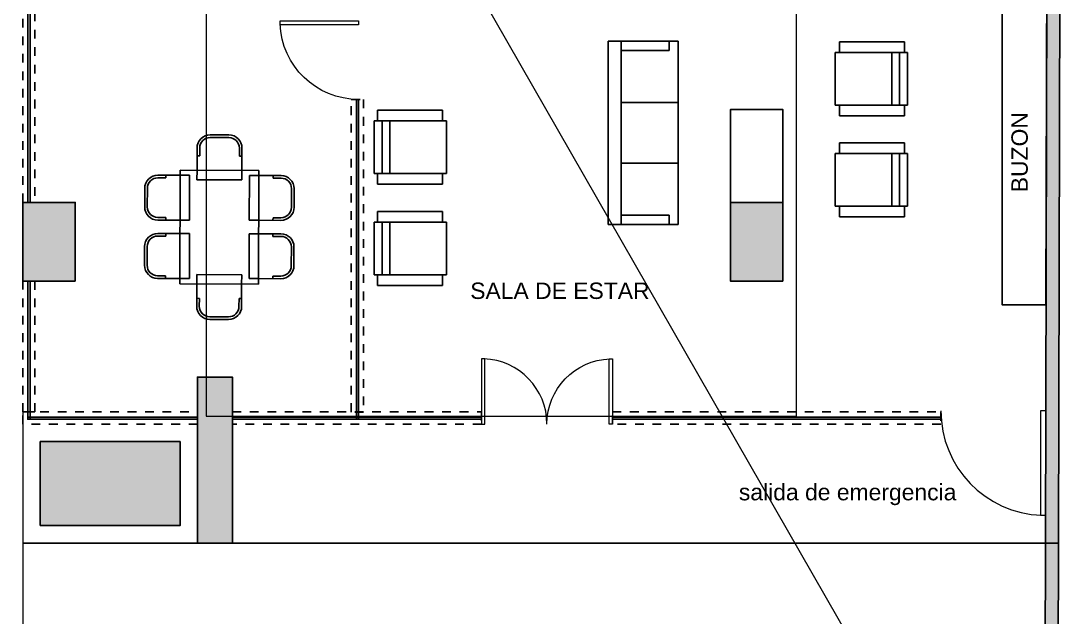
# Model space of a CAD drawing. Header units: metres. Extents: x -598 to 357, y -242 to 574.
# Drawn here: x -301.56 to -289.65, y 174.17 to 180.99 of the extents above; entities that cross this region are included whole.
import ezdxf

# ---------------------------------------------------------------- set-up
doc = ezdxf.new("R2010")
doc.units = ezdxf.units.M
doc.linetypes.add('xref_Nivel PB$0$HIDDEN2', pattern=[0.1875, 0.125, -0.0625])
for name, color, linetype in [('000-GRADAS', 2, 'Continuous'), ('APTOS_SPZ_MCH_N2 MUNI$0$Muebles', 1, 'Continuous'), ('MINUSV', 7, 'Continuous'), ('T-texto', 8, 'Continuous'), ('xref_Nivel PB$0$B-bordillo', 1, 'Continuous'), ('xref_Nivel PB$0$D-dintel mamposteria', 1, 'Continuous'), ('xref_Nivel PB$0$M-muebles', 1, 'Continuous'), ('xref_Nivel PB$0$V-vidrio', 1, 'Continuous'), ('xref_Nivel TIPICO$0$H-hatch mamposteria', 8, 'Continuous')]:
    doc.layers.add(name, color=color, linetype=linetype)
for name, color, linetype, lineweight in [('Muro Mamspoteria', 5, 'Continuous', 9), ('PARQUEOS', 252, 'Continuous', 0), ('xref_Nivel PB$0$P-puerta', 1, 'Continuous', 18)]:
    doc.layers.add(name, color=color, linetype=linetype, lineweight=lineweight)
doc.styles.get("Standard").update_dxf_attribs({"font": 'arial.ttf'})

# ---------------------------------------------------------------- blocks, each defined once
blk = doc.blocks.new('columna')
at = {"true_color": 0x939598}
h = blk.add_hatch(color=252, dxfattribs=at)
h.dxf.hatch_style = 1
h.paths.add_polyline_path([(154.747, 259.896), (155.647, 259.896), (155.647, 259.296), (154.747, 259.296)])
at = {"color": 252, "true_color": 0x939598}
blk.add_lwpolyline([(154.747, 259.896), (155.647, 259.896), (155.647, 259.296), (154.747, 259.296), (154.747, 259.896)], dxfattribs=at)
blk = doc.blocks.new('xref_Nivel PB$0$sssa')
at = {"layer": 'xref_Nivel PB$0$M-muebles'}
for p, q in [((-1.019, 0.536), (1.081, 0.536)), ((-1.019, -0.264), (-1.019, 0.536)), ((1.081, 0.536), (1.081, -0.264)), ((-0.913, 0.386), (-1.019, 0.386)), ((-1.019, 0.386), (1.081, 0.386)), ((-0.913, -0.164), (-0.913, 0.386)), ((-0.316, -0.264), (-0.316, 0.386)), ((0.377, -0.264), (0.377, 0.386)), ((0.974, -0.164), (0.974, 0.386)), ((1.081, 0.386), (1.081, -0.164)), ((-1.019, -0.164), (-0.913, -0.164)), ((1.081, -0.164), (0.974, -0.164)), ((1.081, -0.264), (-1.019, -0.264))]:
    blk.add_line(p, q, dxfattribs=at)
blk = doc.blocks.new('xref_Nivel PB$0$F28')
for p, q in [((-0.3303, 0.0145), (0.2714, 0.0145)), ((-0.3303, -0.8122), (-0.3303, 0.0145)), ((0.2714, 0.0145), (0.2714, -0.8122)), ((-0.4524, -0.7656), (-0.4524, -0.0214)), ((-0.4524, -0.0214), (-0.3382, -0.0214)), ((0.3934, -0.0214), (0.2792, -0.0214)), ((0.3934, -0.7656), (0.3934, -0.0214)), ((-0.3303, -0.0781), (0.2714, -0.0781)), ((-0.3303, -0.1661), (0.2714, -0.1661)), ((-0.3358, -0.7656), (-0.4524, -0.7656)), ((0.2768, -0.7656), (0.3934, -0.7656)), ((-0.3303, -0.8122), (0.2714, -0.8122))]:
    blk.add_line(p, q)
blk = doc.blocks.new('xref_Nivel PB$0$63432816')
at = {"layer": 'xref_Nivel PB$0$M-muebles', "xscale": 10, "zscale": 10}
blk.add_blockref('xref_Nivel PB$0$F28', (0.164, -0.054), dxfattribs=at)
blk = doc.blocks.new('*U315')
at = {"layer": 'xref_Nivel PB$0$D-dintel mamposteria', "linetype": 'xref_Nivel PB$0$HIDDEN2', "ltscale": 0.5}
blk.add_lwpolyline([(0.14, 0), (0, 0), (0, 4.576), (0.14, 4.576)], close=True, dxfattribs=at)
blk = doc.blocks.new('xref_Nivel PB$0$Familia Puertas - P-7-13066183-AMUEBLADAS N8 _18_34')
at = {"layer": 'xref_Nivel PB$0$P-puerta'}
for p, q in [((-0.4492, 1), (-0.5, 1)), ((-0.5, 1), (-0.5, 0)), ((-0.4492, 0), (-0.4492, 1)), ((-0.5, 0), (-0.4492, 0))]:
    blk.add_line(p, q, dxfattribs=at)
at = {"layer": 'xref_Nivel PB$0$P-puerta', "color": 8, "true_color": 0x808080}
blk.add_arc((-0.4972, 0.0006), 1.0022, 359.96451, 87.98542, dxfattribs=at)
blk = doc.blocks.new('*U380')
at = {"layer": 'xref_Nivel PB$0$D-dintel mamposteria', "linetype": 'xref_Nivel PB$0$HIDDEN2', "ltscale": 0.5}
blk.add_lwpolyline([(0.14, 0), (0, 0), (0, 3.578), (0.14, 3.578)], close=True, dxfattribs=at)
blk = doc.blocks.new('APTOS_SPZ_MCH_N2 MUNI$0$MESA COMEDOR-6 SILLAS-02')
at = {"layer": 'APTOS_SPZ_MCH_N2 MUNI$0$Muebles'}
for p, q in [((0.557, 1.056), (0.343, 1.056)), ((0.557, 1.026), (0.343, 1.026)), ((0.193, 0.906), (0.193, 0.651)), ((0.223, 0.906), (0.223, 0.815)), ((0.677, 0.815), (0.677, 0.906)), ((0.707, 0.651), (0.707, 0.906)), ((0.223, 0.815), (0.193, 0.815)), ((0.707, 0.815), (0.677, 0.815)), ((0.9, 0.651), (0, 0.651)), ((0, 0.651), (0, -0.651)), ((0.193, 0.543), (0.193, 0.651)), ((0.707, 0.543), (0.707, 0.651)), ((0.707, 0.651), (0.707, 0.651)), ((0.9, -0.651), (0.9, 0.651)), ((-0.255, 0.588), (0, 0.588)), ((-0.255, 0.558), (-0.164, 0.558)), ((-0.164, 0.558), (-0.164, 0.588)), ((0.108, 0.588), (0, 0.588)), ((0.108, 0.588), (0.108, 0.074)), ((0.193, 0.543), (0.707, 0.543)), ((0.792, 0.588), (0.792, 0.074)), ((0.792, 0.588), (0.9, 0.588)), ((1.155, 0.588), (0.9, 0.588)), ((1.064, 0.558), (1.064, 0.588)), ((1.155, 0.558), (1.064, 0.558)), ((-0.405, 0.224), (-0.405, 0.438)), ((-0.375, 0.224), (-0.375, 0.438)), ((1.275, 0.224), (1.275, 0.438)), ((1.305, 0.224), (1.305, 0.438)), ((-0.164, 0.104), (-0.255, 0.104)), ((0, 0.074), (-0.255, 0.074)), ((-0.164, 0.074), (-0.164, 0.104)), ((0, 0.074), (0.108, 0.074)), ((0.108, 0.074), (0.108, 0.074)), ((0.9, 0.074), (0.792, 0.074)), ((0.792, 0.074), (0.792, 0.074)), ((0.9, 0.074), (1.155, 0.074)), ((1.064, 0.074), (1.064, 0.104)), ((1.064, 0.104), (1.155, 0.104)), ((-0.255, -0.08), (0, -0.08)), ((-0.255, -0.11), (-0.164, -0.11)), ((-0.164, -0.11), (-0.164, -0.08)), ((0.108, -0.08), (0, -0.08)), ((0.108, -0.08), (0.108, -0.593)), ((0.792, -0.08), (0.792, -0.593)), ((0.792, -0.08), (0.9, -0.08)), ((1.155, -0.08), (0.9, -0.08)), ((1.064, -0.11), (1.064, -0.08)), ((1.155, -0.11), (1.064, -0.11)), ((-0.405, -0.443), (-0.405, -0.23)), ((-0.375, -0.443), (-0.375, -0.23)), ((1.275, -0.443), (1.275, -0.23)), ((1.305, -0.443), (1.305, -0.23)), ((-0.164, -0.563), (-0.255, -0.563)), ((0, -0.593), (-0.255, -0.593)), ((-0.164, -0.593), (-0.164, -0.563)), ((0, -0.593), (0.108, -0.593)), ((0.193, -0.651), (0.193, -0.543)), ((0.193, -0.543), (0.707, -0.543)), ((0.707, -0.543), (0.707, -0.651)), ((0.9, -0.593), (0.792, -0.593)), ((0.9, -0.593), (1.155, -0.593)), ((1.064, -0.593), (1.064, -0.563)), ((1.064, -0.563), (1.155, -0.563)), ((0, -0.651), (0.9, -0.651)), ((0.193, -0.906), (0.193, -0.651)), ((0.707, -0.651), (0.707, -0.651)), ((0.707, -0.651), (0.707, -0.906)), ((0.223, -0.815), (0.193, -0.815)), ((0.223, -0.906), (0.223, -0.815)), ((0.707, -0.815), (0.677, -0.815)), ((0.677, -0.815), (0.677, -0.906)), ((0.557, -1.026), (0.343, -1.026)), ((0.557, -1.056), (0.343, -1.056))]:
    blk.add_line(p, q, dxfattribs=at)
for centre, radius, start, end in [((0.343, 0.906), 0.15, 90, 180), ((0.343, 0.906), 0.12, 90, 180), ((0.557, 0.906), 0.15, 0, 90), ((0.557, 0.906), 0.12, 0, 90), ((-0.255, 0.438), 0.15, 90, 180), ((-0.255, 0.438), 0.12, 90, 180), ((1.155, 0.438), 0.15, 0, 90), ((1.155, 0.438), 0.12, 0, 90), ((-0.255, 0.224), 0.15, 180, 270), ((-0.255, 0.224), 0.12, 180, 270), ((1.155, 0.224), 0.12, 270, 0), ((1.155, 0.224), 0.15, 270, 0), ((-0.255, -0.23), 0.15, 90, 180), ((-0.255, -0.23), 0.12, 90, 180), ((1.155, -0.23), 0.15, 0, 90), ((1.155, -0.23), 0.12, 0, 90), ((-0.255, -0.443), 0.15, 180, 270), ((-0.255, -0.443), 0.12, 180, 270), ((1.155, -0.443), 0.12, 270, 0), ((1.155, -0.443), 0.15, 270, 0), ((0.343, -0.906), 0.15, 180, 270), ((0.343, -0.906), 0.12, 180, 270), ((0.557, -0.906), 0.15, 270, 0), ((0.557, -0.906), 0.12, 270, 0)]:
    blk.add_arc(centre, radius, start, end, dxfattribs=at)
blk = doc.blocks.new('*U381')
at = {"layer": 'xref_Nivel PB$0$D-dintel mamposteria', "linetype": 'xref_Nivel PB$0$HIDDEN2', "ltscale": 0.5}
blk.add_lwpolyline([(0.14, 0), (0, 0), (0, 2.85), (0.14, 2.85)], close=True, dxfattribs=at)
blk = doc.blocks.new('*U52')
at = {"layer": 'xref_Nivel PB$0$D-dintel mamposteria', "linetype": 'xref_Nivel PB$0$HIDDEN2', "ltscale": 0.5}
blk.add_lwpolyline([(0.14, 0), (0, 0), (0, 2), (0.14, 2)], close=True, dxfattribs=at)
blk = doc.blocks.new('*U382')
at = {"layer": 'xref_Nivel PB$0$D-dintel mamposteria', "linetype": 'xref_Nivel PB$0$HIDDEN2', "ltscale": 0.5}
blk.add_lwpolyline([(0.14, 0), (0, 0), (0, 1.499), (0.14, 1.499)], close=True, dxfattribs=at)
blk = doc.blocks.new('*U383')
at = {"layer": 'xref_Nivel PB$0$D-dintel mamposteria', "linetype": 'xref_Nivel PB$0$HIDDEN2', "ltscale": 0.5}
blk.add_lwpolyline([(0.14, 0), (0, 0), (0, 3.758), (0.14, 3.758)], close=True, dxfattribs=at)

msp = doc.modelspace()

# ---------------------------------------------------------------- hatches: boundary and pattern name
at = {"layer": 'PARQUEOS', "true_color": 0xafd9aa, "transparency": 33554495}
h = msp.add_hatch(color=9, dxfattribs=at)
h.dxf.hatch_style = 1
h.paths.add_polyline_path([(-301.339, 175.214), (-299.739, 175.214), (-299.739, 176.175), (-301.339, 176.175)])
at = {"layer": 'xref_Nivel TIPICO$0$H-hatch mamposteria', "transparency": 33554585}
h = msp.add_hatch(color=256, dxfattribs=at)
h.dxf.hatch_style = 1
h.paths.add_polyline_path([(-289.66, 184.39), (-289.811, 184.39), (-289.835, 175.014), (-289.685, 175.014)])
h = msp.add_hatch(color=256, dxfattribs=at)
h.dxf.hatch_style = 1
h.paths.add_polyline_path([(-299.139, 176.914), (-299.539, 176.914), (-299.539, 175.014), (-299.139, 175.014)])
h = msp.add_hatch(color=256, dxfattribs=at)
h.dxf.hatch_style = 1
h.paths.add_polyline_path([(-289.685, 175.014), (-289.835, 175.014), (-289.838, 173.706), (-289.688, 173.706)])

# ---------------------------------------------------------------- linework, layer by layer
at = {"layer": '000-GRADAS', "color": 5}
for points in [[(-289.835, 175.014), (-289.81, 184.53), (-289.66, 184.53), (-289.685, 175.014), (-289.835, 175.014)], [(-299.539, 175.014), (-299.539, 176.914), (-299.139, 176.914), (-299.139, 175.014), (-299.539, 175.014)], [(-289.685, 175.014), (-289.688, 173.706), (-289.838, 173.706), (-289.835, 175.014)]]:
    msp.add_lwpolyline(points, dxfattribs=at)
at = {"layer": 'Muro Mamspoteria'}
msp.add_line((-321.712, 225.639), (-283.602, 159.131), dxfattribs=at)
msp.add_lwpolyline([(-299.439, 176.466), (-292.682, 176.466), (-292.682, 182.324), (-299.439, 182.324)], close=True, dxfattribs=at)
msp.add_lwpolyline([(-292.839, 178.914), (-292.839, 178.014), (-293.439, 178.014), (-293.439, 178.914)], dxfattribs=at)
at = {"layer": 'PARQUEOS'}
msp.add_lwpolyline([(-301.539, 176.514), (-301.539, 173.715, 0.414214), (-299.539, 171.715), (-289.838, 171.715)], format="xyb", dxfattribs=at)
at = {"layer": 'xref_Nivel PB$0$B-bordillo'}
msp.add_lwpolyline([(-301.339, 175.214), (-299.739, 175.214), (-299.739, 176.175), (-301.339, 176.175)], close=True, dxfattribs=at)
msp.add_lwpolyline([(-301.539, 175.014), (-289.837, 175.014)], dxfattribs=at)
at = {"layer": 'xref_Nivel PB$0$M-muebles'}
msp.add_lwpolyline([(-289.831, 177.743), (-290.331, 177.743), (-290.331, 181.615), (-289.818, 181.613), (-289.831, 177.743)], dxfattribs=at)
msp.add_lwpolyline([(-293.439, 178.914), (-293.439, 179.977), (-292.839, 179.977), (-292.839, 178.914)], close=True, dxfattribs=at)
at = {"layer": 'xref_Nivel PB$0$V-vidrio'}
for points in [[(-301.481, 183.49), (-301.456, 183.49), (-301.456, 178.914), (-301.481, 178.914)], [(-297.721, 180.093), (-297.696, 180.093), (-297.696, 176.432), (-297.721, 176.432)], [(-301.456, 176.432), (-301.481, 176.432), (-301.481, 178.014), (-301.456, 178.014)], [(-296.289, 176.457), (-296.289, 176.432), (-299.139, 176.432), (-299.139, 176.457)], [(-291.031, 176.457), (-291.031, 176.432), (-294.789, 176.432), (-294.789, 176.457)]]:
    msp.add_lwpolyline(points, close=True, dxfattribs=at)
msp.add_lwpolyline([(-301.481, 176.457), (-299.539, 176.457), (-299.539, 176.432), (-301.481, 176.432)], dxfattribs=at)

# ---------------------------------------------------------------- block references
at = {"zscale": 0.09999999999990905}
for p, xscale, rotation in [((-291.373, 180.316), 0.09999999999990905, 270), ((-297.556, 179.532), -0.09999999999990905, 90), ((-291.373, 179.158), 0.09999999999990905, 270), ((-297.556, 178.374), -0.09999999999990905, 90)]:
    msp.add_blockref('xref_Nivel PB$0$63432816', p, dxfattribs=dict(at, xscale=xscale, rotation=rotation))
at = {"layer": 'APTOS_SPZ_MCH_N2 MUNI$0$Muebles', "rotation": 179.8658356426689}
msp.add_blockref('APTOS_SPZ_MCH_N2 MUNI$0$MESA COMEDOR-6 SILLAS-02', (-298.839, 178.629), dxfattribs=at)
at = {"layer": 'MINUSV', "xscale": -1, "rotation": 270}
for p in [(-560.835, 23.266), (-552.735, 23.266)]:
    msp.add_blockref('columna', p, dxfattribs=at)
at = {"layer": 'xref_Nivel PB$0$D-dintel mamposteria'}
for name, p, rotation in [('*U315', (-301.399, 183.49), 180), ('*U380', (-297.639, 180.092), 180), ('*U52', (-299.539, 176.375), 89.99999999999999), ('*U381', (-296.289, 176.375), 89.99999999999999), ('*U383', (-291.031, 176.375), 89.99999999999999)]:
    msp.add_blockref(name, p, dxfattribs=dict(at, rotation=rotation))
msp.add_blockref('*U382', (-301.539, 176.515), dxfattribs=at)
at = {"layer": 'xref_Nivel PB$0$M-muebles', "rotation": 89.99999999999997}
msp.add_blockref('xref_Nivel PB$0$sssa', (-294.303, 179.68), dxfattribs=at)
at = {"layer": 'xref_Nivel PB$0$P-puerta', "color": 8, "true_color": 0x808080}
for p, xscale, yscale, zscale, rotation in [((-297.696, 180.545), -0.895576384513974, 0.895576384513974, 0.895576384513974, 90), ((-290.428, 176.529), 1.194101846018597, 1.194101846018597, 1.194101846018597, 179.9999999999999)]:
    msp.add_blockref('xref_Nivel PB$0$Familia Puertas - P-7-13066183-AMUEBLADAS N8 _18_34', p, dxfattribs=dict(at, xscale=xscale, yscale=yscale, zscale=zscale, rotation=rotation))
at = {"layer": 'xref_Nivel PB$0$P-puerta', "color": 8, "true_color": 0x808080, "yscale": 0.746313653761617, "zscale": 0.746313653761617}
for p, xscale in [((-295.916, 176.375), 0.746313653761617), ((-295.162, 176.375), -0.746313653761617)]:
    msp.add_blockref('xref_Nivel PB$0$Familia Puertas - P-7-13066183-AMUEBLADAS N8 _18_34', p, dxfattribs=dict(at, xscale=xscale))

# ---------------------------------------------------------------- texts
at = {"layer": 'T-texto', "insert": (-290.224, 179.947), "char_height": 0.1875, "attachment_point": 3, "rotation": 90}
msp.add_mtext_dynamic_manual_height_columns('BUZON', width=2.58583, gutter_width=0.938, heights=[0], dxfattribs=at)
at = {"layer": 'T-texto', "char_height": 0.1875, "attachment_point": 3}
for s, width, heights, insert in [('SALA DE ESTAR', 2.58583, [0.101], (-294.365, 177.996)), ('salida de emergencia', 4.48238, [0], (-290.853, 175.691))]:
    msp.add_mtext_dynamic_manual_height_columns(s, width=width, gutter_width=0.938, heights=heights, dxfattribs=dict(at, insert=insert))

doc.saveas('drawing.dxf')
